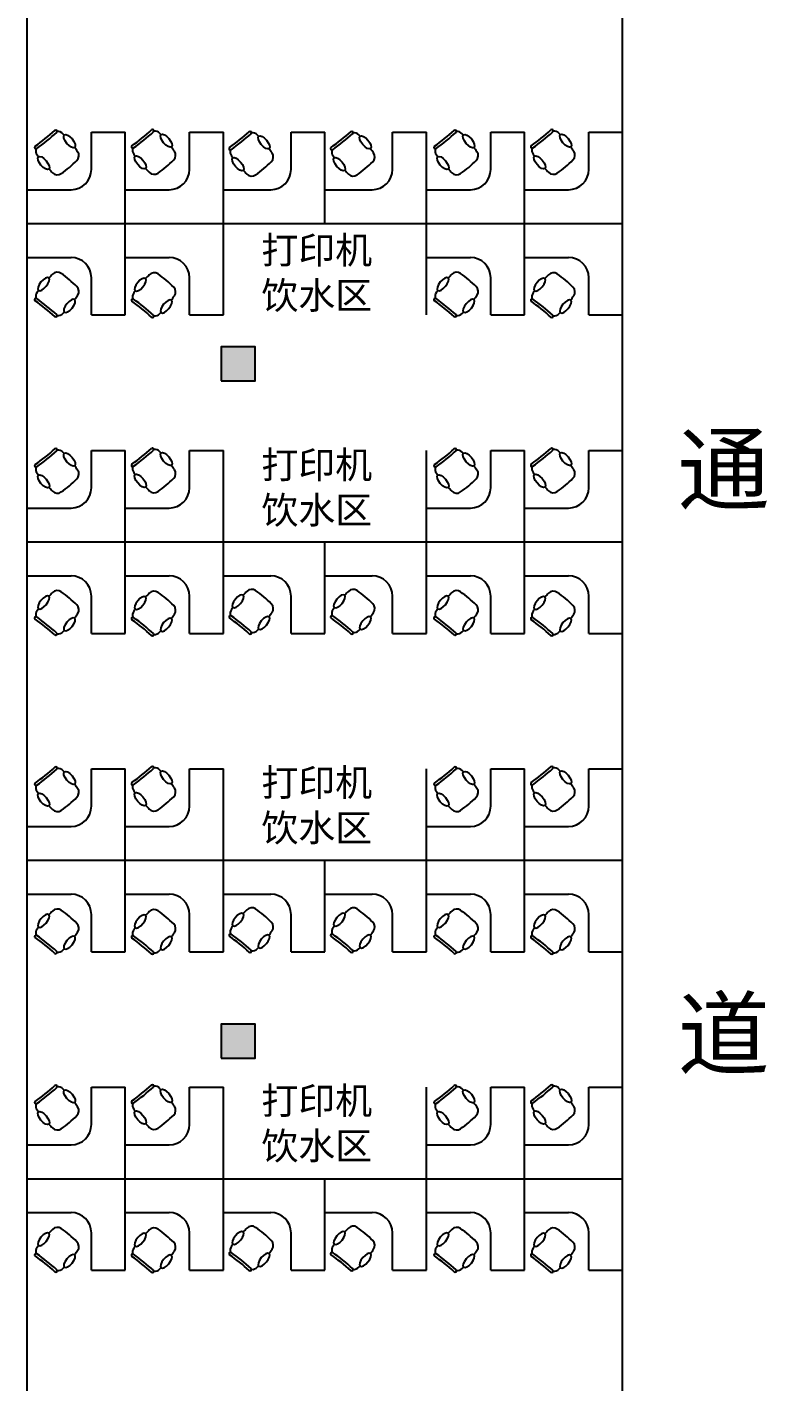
# Model space of a CAD drawing. Header units: millimetres. Extents: x 958 to 636282, y 2095 to 161571.
# Drawn here: x 110568 to 121499, y 32315 to 52315 of the extents above; entities that cross this region are included whole.
import ezdxf

# ---------------------------------------------------------------- set-up
doc = ezdxf.new("R2010")
doc.units = ezdxf.units.MM
for name, color, linetype in [('COLUMN', 9, 'Continuous'), ('PUB_HATCH', 8, 'Continuous'), ('W', 7, 'Continuous')]:
    doc.layers.add(name, color=color, linetype=linetype)
doc.styles.get("Standard").update_dxf_attribs({"font": 'arial.ttf'})

# ---------------------------------------------------------------- blocks, each defined once
blk = doc.blocks.new('_fzh')
blk.add_lwpolyline([(-0.5, -0.5), (0.5, -0.5), (0.5, 0.5), (-0.5, 0.5)], close=True)
at = {"layer": 'PUB_HATCH'}
blk.add_solid([(-0.5, -0.5), (0.5, -0.5), (-0.5, 0.5), (0.5, 0.5)], dxfattribs=at)

msp = doc.modelspace()

# ---------------------------------------------------------------- linework, layer by layer
for p, q in [((110567.733, 10465.286), (110567.733, 64865.286)), ((119367.733, 10465.286), (119367.733, 64865.286))]:
    msp.add_line(p, q)
at = {"layer": 'W', "color": 241, "linetype": 'ByBlock', "lineweight": 25, "true_color": 0xf26eae}
for p, q in [((111517.733, 50765.286), (112017.733, 50765.286)), ((111517.733, 50215.286), (111517.733, 50765.286)), ((112017.733, 48065.286), (112017.733, 50765.286)), ((112967.733, 50765.286), (113467.733, 50765.286)), ((112967.733, 50215.286), (112967.733, 50765.286)), ((113467.733, 48065.286), (113467.733, 50765.286)), ((114467.733, 50765.286), (114967.733, 50765.286)), ((114467.733, 50215.286), (114467.733, 50765.286)), ((114967.733, 49415.286), (114967.733, 50765.286)), ((115967.733, 50765.286), (116467.733, 50765.286)), ((115967.733, 50215.286), (115967.733, 50765.286)), ((116467.733, 48065.286), (116467.733, 50765.286)), ((117417.733, 50765.286), (117917.733, 50765.286)), ((117417.733, 50215.286), (117417.733, 50765.286)), ((117917.733, 48065.286), (117917.733, 50765.286)), ((118867.733, 50765.286), (119367.733, 50765.286)), ((118867.733, 50215.286), (118867.733, 50765.286)), ((119367.733, 48065.286), (119367.733, 50765.286)), ((110567.733, 49915.286), (111217.733, 49915.286)), ((112017.733, 49915.286), (112667.733, 49915.286)), ((113467.733, 49915.286), (114167.733, 49915.286)), ((114967.733, 49915.286), (115667.733, 49915.286)), ((116467.733, 49915.286), (117117.733, 49915.286)), ((117917.733, 49915.286), (118567.733, 49915.286)), ((110567.733, 49415.286), (113467.733, 49415.286)), ((113467.733, 49415.286), (119367.733, 49415.286)), ((110567.733, 48915.286), (111217.733, 48915.286)), ((112017.733, 48915.286), (112667.733, 48915.286)), ((116467.733, 48915.286), (117117.733, 48915.286)), ((117917.733, 48915.286), (118567.733, 48915.286)), ((111517.733, 48065.286), (111517.733, 48615.286)), ((112967.733, 48065.286), (112967.733, 48615.286)), ((117417.733, 48065.286), (117417.733, 48615.286)), ((118867.733, 48065.286), (118867.733, 48615.286)), ((111517.733, 48065.286), (112017.733, 48065.286)), ((112967.733, 48065.286), (113467.733, 48065.286)), ((117417.733, 48065.286), (117917.733, 48065.286)), ((118867.733, 48065.286), (119367.733, 48065.286)), ((111517.733, 46065.286), (112017.733, 46065.286)), ((111517.733, 45515.286), (111517.733, 46065.286)), ((112017.733, 43365.286), (112017.733, 46065.286)), ((112967.733, 46065.286), (113467.733, 46065.286)), ((112967.733, 45515.286), (112967.733, 46065.286)), ((113467.733, 43365.286), (113467.733, 46065.286)), ((116467.733, 43365.286), (116467.733, 46065.286)), ((117417.733, 46065.286), (117917.733, 46065.286)), ((117417.733, 45515.286), (117417.733, 46065.286)), ((117917.733, 43365.286), (117917.733, 46065.286)), ((118867.733, 46065.286), (119367.733, 46065.286)), ((118867.733, 45515.286), (118867.733, 46065.286)), ((119367.733, 43365.286), (119367.733, 46065.286)), ((110567.733, 45215.286), (111217.733, 45215.286)), ((110567.733, 44215.286), (110567.733, 45215.286)), ((112017.733, 45215.286), (112667.733, 45215.286)), ((116467.733, 45215.286), (117117.733, 45215.286)), ((117917.733, 45215.286), (118567.733, 45215.286)), ((110567.733, 44715.286), (119367.733, 44715.286)), ((114967.733, 43365.286), (114967.733, 44715.286)), ((110567.733, 44215.286), (111217.733, 44215.286)), ((112017.733, 44215.286), (112667.733, 44215.286)), ((113467.733, 44215.286), (114167.733, 44215.286)), ((114967.733, 44215.286), (115667.733, 44215.286)), ((116467.733, 44215.286), (117117.733, 44215.286)), ((117917.733, 44215.286), (118567.733, 44215.286)), ((111517.733, 43365.286), (111517.733, 43915.286)), ((112967.733, 43365.286), (112967.733, 43915.286)), ((114467.733, 43365.286), (114467.733, 43915.286)), ((115967.733, 43365.286), (115967.733, 43915.286)), ((117417.733, 43365.286), (117417.733, 43915.286)), ((118867.733, 43365.286), (118867.733, 43915.286)), ((111517.733, 43365.286), (112017.733, 43365.286)), ((112967.733, 43365.286), (113467.733, 43365.286)), ((114467.733, 43365.286), (114967.733, 43365.286)), ((115967.733, 43365.286), (116467.733, 43365.286)), ((117417.733, 43365.286), (117917.733, 43365.286)), ((118867.733, 43365.286), (119367.733, 43365.286)), ((111517.733, 41365.286), (112017.733, 41365.286)), ((111517.733, 40815.286), (111517.733, 41365.286)), ((112017.733, 38665.286), (112017.733, 41365.286)), ((112967.733, 41365.286), (113467.733, 41365.286)), ((112967.733, 40815.286), (112967.733, 41365.286)), ((113467.733, 38665.286), (113467.733, 41365.286)), ((116467.733, 38665.286), (116467.733, 41365.286)), ((117417.733, 41365.286), (117917.733, 41365.286)), ((117417.733, 40815.286), (117417.733, 41365.286)), ((117917.733, 38665.286), (117917.733, 41365.286)), ((118867.733, 41365.286), (119367.733, 41365.286)), ((118867.733, 40815.286), (118867.733, 41365.286)), ((119367.733, 38665.286), (119367.733, 41365.286)), ((110567.733, 40515.286), (111217.733, 40515.286)), ((110567.733, 39515.286), (110567.733, 40515.286)), ((112017.733, 40515.286), (112667.733, 40515.286)), ((116467.733, 40515.286), (117117.733, 40515.286)), ((117917.733, 40515.286), (118567.733, 40515.286)), ((110567.733, 40015.286), (119367.733, 40015.286)), ((114967.733, 38665.286), (114967.733, 40015.286)), ((110567.733, 39515.286), (111217.733, 39515.286)), ((112017.733, 39515.286), (112667.733, 39515.286)), ((113467.733, 39515.286), (114167.733, 39515.286)), ((114967.733, 39515.286), (115667.733, 39515.286)), ((116467.733, 39515.286), (117117.733, 39515.286)), ((117917.733, 39515.286), (118567.733, 39515.286)), ((111517.733, 38665.286), (111517.733, 39215.286)), ((112967.733, 38665.286), (112967.733, 39215.286)), ((114467.733, 38665.286), (114467.733, 39215.286)), ((115967.733, 38665.286), (115967.733, 39215.286)), ((117417.733, 38665.286), (117417.733, 39215.286)), ((118867.733, 38665.286), (118867.733, 39215.286)), ((111517.733, 38665.286), (112017.733, 38665.286)), ((112967.733, 38665.286), (113467.733, 38665.286)), ((114467.733, 38665.286), (114967.733, 38665.286)), ((115967.733, 38665.286), (116467.733, 38665.286)), ((117417.733, 38665.286), (117917.733, 38665.286)), ((118867.733, 38665.286), (119367.733, 38665.286)), ((111517.733, 36665.286), (112017.733, 36665.286)), ((111517.733, 36115.286), (111517.733, 36665.286)), ((112017.733, 33965.286), (112017.733, 36665.286)), ((112967.733, 36665.286), (113467.733, 36665.286)), ((112967.733, 36115.286), (112967.733, 36665.286)), ((113467.733, 33965.286), (113467.733, 36665.286)), ((116467.733, 33965.286), (116467.733, 36665.286)), ((117417.733, 36665.286), (117917.733, 36665.286)), ((117417.733, 36115.286), (117417.733, 36665.286)), ((117917.733, 33965.286), (117917.733, 36665.286)), ((118867.733, 36665.286), (119367.733, 36665.286)), ((118867.733, 36115.286), (118867.733, 36665.286)), ((119367.733, 33965.286), (119367.733, 36665.286)), ((110567.733, 35815.286), (111217.733, 35815.286)), ((110567.733, 34815.286), (110567.733, 35815.286)), ((112017.733, 35815.286), (112667.733, 35815.286)), ((116467.733, 35815.286), (117117.733, 35815.286)), ((117917.733, 35815.286), (118567.733, 35815.286)), ((110567.733, 35315.286), (119367.733, 35315.286)), ((114967.733, 33965.286), (114967.733, 35315.286)), ((110567.733, 34815.286), (111217.733, 34815.286)), ((112017.733, 34815.286), (112667.733, 34815.286)), ((113467.733, 34815.286), (114167.733, 34815.286)), ((114967.733, 34815.286), (115667.733, 34815.286)), ((116467.733, 34815.286), (117117.733, 34815.286)), ((117917.733, 34815.286), (118567.733, 34815.286)), ((111517.733, 33965.286), (111517.733, 34515.286)), ((112967.733, 33965.286), (112967.733, 34515.286)), ((114467.733, 33965.286), (114467.733, 34515.286)), ((115967.733, 33965.286), (115967.733, 34515.286)), ((117417.733, 33965.286), (117417.733, 34515.286)), ((118867.733, 33965.286), (118867.733, 34515.286)), ((111517.733, 33965.286), (112017.733, 33965.286)), ((112967.733, 33965.286), (113467.733, 33965.286)), ((114467.733, 33965.286), (114967.733, 33965.286)), ((115967.733, 33965.286), (116467.733, 33965.286)), ((117417.733, 33965.286), (117917.733, 33965.286)), ((118867.733, 33965.286), (119367.733, 33965.286))]:
    msp.add_line(p, q, dxfattribs=at)
at = {"layer": 'W', "color": 3, "linetype": 'ByBlock', "lineweight": 25}
for centre, radius, start, end in [((111048.185, 50717.287), 100, 134.2455695, 134.2455695), ((112477.568, 50725.025), 100, 134.2455695, 134.2455695), ((112421.749, 50782.333), 20, 314.2455695, 134.2455695), ((116948.185, 50717.287), 100, 134.2455695, 134.2455695), ((118377.568, 50725.025), 100, 134.2455695, 134.2455695), ((118321.749, 50782.333), 20, 314.2455695, 134.2455695), ((108694.393, 53340.503), 3424.515, 305.5954449, 311.8329489), ((108697.353, 53336.302), 3459.376, 305.5979133, 311.8707109), ((110992.366, 50774.595), 20, 314.2455695, 134.2455695), ((111024.149, 50672.657), 100, 43.2109613, 96.8693529), ((109186.871, 48946.676), 2620.833, 42.6203699, 43.2109613), ((110123.776, 53348.241), 3424.515, 305.5954449, 311.8329489), ((110126.736, 53344.04), 3459.376, 305.5979133, 311.8707109), ((112453.532, 50680.395), 100, 43.2109613, 96.8693529), ((110616.254, 48954.414), 2620.833, 42.6203699, 43.2109613), ((111566.396, 53322.101), 3424.515, 305.5954449, 311.8329489), ((111569.356, 53317.9), 3459.376, 305.5979133, 311.8707109), ((113920.188, 50698.885), 100, 134.2455695, 134.2455695), ((113864.369, 50756.193), 20, 314.2455695, 134.2455695), ((113896.152, 50654.255), 100, 43.2109613, 96.8693529), ((112058.874, 48928.274), 2620.833, 42.6203699, 43.2109613), ((113066.396, 53322.101), 3424.515, 305.5954449, 311.8329489), ((113069.356, 53317.9), 3459.376, 305.5979133, 311.8707109), ((115420.188, 50698.885), 100, 134.2455695, 134.2455695), ((115364.369, 50756.193), 20, 314.2455695, 134.2455695), ((115396.152, 50654.255), 100, 43.2109613, 96.8693529), ((113558.874, 48928.274), 2620.833, 42.6203699, 43.2109613), ((114594.393, 53340.503), 3424.515, 305.5954449, 311.8329489), ((114597.353, 53336.302), 3459.376, 305.5979133, 311.8707109), ((116892.366, 50774.595), 20, 314.2455695, 134.2455695), ((116924.149, 50672.657), 100, 43.2109613, 96.8693529), ((115086.871, 48946.676), 2620.833, 42.6203699, 43.2109613), ((116023.776, 53348.241), 3424.515, 305.5954449, 311.8329489), ((116026.736, 53344.04), 3459.376, 305.5979133, 311.8707109), ((118353.532, 50680.395), 100, 43.2109613, 96.8693529), ((116516.254, 48954.414), 2620.833, 42.6203699, 43.2109613), ((110699.347, 50539.638), 20, 125.7544305, 305.7544305), ((110796.279, 50490.434), 100, 162.9938795, 216.6323842), ((112819.198, 51994.561), 2620.833, 216.6323842, 217.3796301), ((109186.871, 48946.676), 2620.833, 35.6967655, 37.3796301), ((111234.081, 50417.571), 100, 314.6880866, 35.6967655), ((112128.73, 50547.376), 20, 125.7544305, 305.7544305), ((112225.662, 50498.172), 100, 162.9938795, 216.6323842), ((114248.581, 52002.299), 2620.833, 216.6323842, 217.3796301), ((110616.254, 48954.414), 2620.833, 35.6967655, 37.3796301), ((112663.464, 50425.309), 100, 314.6880866, 35.6967655), ((113571.35, 50521.236), 20, 125.7544305, 305.7544305), ((113668.282, 50472.032), 100, 162.9938795, 216.6323842), ((115691.201, 51976.159), 2620.833, 216.6323842, 217.3796301), ((112058.874, 48928.274), 2620.833, 35.6967655, 37.3796301), ((114106.084, 50399.169), 100, 314.6880866, 35.6967655), ((115071.35, 50521.236), 20, 125.7544305, 305.7544305), ((115168.282, 50472.032), 100, 162.9938795, 216.6323842), ((117191.201, 51976.159), 2620.833, 216.6323842, 217.3796301), ((113558.874, 48928.274), 2620.833, 35.6967655, 37.3796301), ((115606.084, 50399.169), 100, 314.6880866, 35.6967655), ((116599.347, 50539.638), 20, 125.7544305, 305.7544305), ((116696.279, 50490.434), 100, 162.9938795, 216.6323842), ((118719.198, 51994.561), 2620.833, 216.6323842, 217.3796301), ((115086.871, 48946.676), 2620.833, 35.6967655, 37.3796301), ((117134.081, 50417.571), 100, 314.6880866, 35.6967655), ((118028.73, 50547.376), 20, 125.7544305, 305.7544305), ((118125.662, 50498.172), 100, 162.9938795, 216.6323842), ((120148.581, 52002.299), 2620.833, 216.6323842, 217.3796301), ((116516.254, 48954.414), 2620.833, 35.6967655, 37.3796301), ((118563.464, 50425.309), 100, 314.6880866, 35.6967655), ((112819.198, 51994.561), 2620.833, 222.6203699, 224.3032345), ((110004.571, 51660.541), 1848.333, 305.3119134, 314.6880866), ((114248.581, 52002.299), 2620.833, 222.6203699, 224.3032345), ((111433.954, 51668.279), 1848.333, 305.3119134, 314.6880866), ((115691.201, 51976.159), 2620.833, 222.6203699, 224.3032345), ((112876.574, 51642.139), 1848.333, 305.3119134, 314.6880866), ((117191.201, 51976.159), 2620.833, 222.6203699, 224.3032345), ((114376.574, 51642.139), 1848.333, 305.3119134, 314.6880866), ((118719.198, 51994.561), 2620.833, 222.6203699, 224.3032345), ((115904.571, 51660.541), 1848.333, 305.3119134, 314.6880866), ((120148.581, 52002.299), 2620.833, 222.6203699, 224.3032345), ((117333.954, 51668.279), 1848.333, 305.3119134, 314.6880866), ((111015.156, 50233.87), 100, 224.3032345, 305.3119134), ((112444.539, 50241.608), 100, 224.3032345, 305.3119134), ((113887.159, 50215.468), 100, 224.3032345, 305.3119134), ((115387.159, 50215.468), 100, 224.3032345, 305.3119134), ((116915.156, 50233.87), 100, 224.3032345, 305.3119134), ((118344.539, 50241.608), 100, 224.3032345, 305.3119134), ((112819.198, 46836.011), 2620.833, 135.6967655, 137.3796301), ((111015.156, 48596.701), 100, 54.6880866, 135.6967655), ((110004.571, 47170.03), 1848.333, 45.3119134, 54.6880866), ((114248.581, 46828.272), 2620.833, 135.6967655, 137.3796301), ((112444.539, 48588.963), 100, 54.6880866, 135.6967655), ((111433.954, 47162.292), 1848.333, 45.3119134, 54.6880866), ((118719.198, 46836.011), 2620.833, 135.6967655, 137.3796301), ((116915.156, 48596.701), 100, 54.6880866, 135.6967655), ((115904.571, 47170.03), 1848.333, 45.3119134, 54.6880866), ((120148.581, 46828.272), 2620.833, 135.6967655, 137.3796301), ((118344.539, 48588.963), 100, 54.6880866, 135.6967655), ((117333.954, 47162.292), 1848.333, 45.3119134, 54.6880866), ((112819.198, 46836.011), 2620.833, 142.6203699, 143.3676158), ((111234.081, 48413.001), 100, 324.3032345, 45.3119134), ((114248.581, 46828.272), 2620.833, 142.6203699, 143.3676158), ((112663.464, 48405.262), 100, 324.3032345, 45.3119134), ((118719.198, 46836.011), 2620.833, 142.6203699, 143.3676158), ((117134.081, 48413.001), 100, 324.3032345, 45.3119134), ((120148.581, 46828.272), 2620.833, 142.6203699, 143.3676158), ((118563.464, 48405.262), 100, 324.3032345, 45.3119134), ((110699.347, 48290.933), 20, 54.2455695, 234.2455695), ((108694.393, 45490.068), 3424.515, 48.1670511, 54.4045551), ((110796.279, 48340.138), 100, 143.3676158, 197.0061205), ((108697.353, 45494.269), 3459.376, 48.1292891, 54.4020867), ((111048.185, 48113.284), 100, 225.7544305, 225.7544305), ((109186.871, 49883.895), 2620.833, 322.6203699, 324.3032345), ((112128.73, 48283.195), 20, 54.2455695, 234.2455695), ((110123.776, 45482.33), 3424.515, 48.1670511, 54.4045551), ((112225.662, 48332.4), 100, 143.3676158, 197.0061205), ((110126.736, 45486.531), 3459.376, 48.1292891, 54.4020867), ((112477.568, 48105.546), 100, 225.7544305, 225.7544305), ((110616.254, 49876.157), 2620.833, 322.6203699, 324.3032345), ((116599.347, 48290.933), 20, 54.2455695, 234.2455695), ((114594.393, 45490.068), 3424.515, 48.1670511, 54.4045551), ((116696.279, 48340.138), 100, 143.3676158, 197.0061205), ((114597.353, 45494.269), 3459.376, 48.1292891, 54.4020867), ((116948.185, 48113.284), 100, 225.7544305, 225.7544305), ((115086.871, 49883.895), 2620.833, 322.6203699, 324.3032345), ((118028.73, 48283.195), 20, 54.2455695, 234.2455695), ((116023.776, 45482.33), 3424.515, 48.1670511, 54.4045551), ((118125.662, 48332.4), 100, 143.3676158, 197.0061205), ((116026.736, 45486.531), 3459.376, 48.1292891, 54.4020867), ((118377.568, 48105.546), 100, 225.7544305, 225.7544305), ((116516.254, 49876.157), 2620.833, 322.6203699, 324.3032345), ((110992.366, 48055.976), 20, 225.7544305, 45.7544305), ((111024.149, 48157.914), 100, 263.1306471, 316.7890387), ((109186.871, 49883.895), 2620.833, 316.7890387, 317.3796301), ((112421.749, 48048.238), 20, 225.7544305, 45.7544305), ((112453.532, 48150.176), 100, 263.1306471, 316.7890387), ((110616.254, 49876.157), 2620.833, 316.7890387, 317.3796301), ((116892.366, 48055.976), 20, 225.7544305, 45.7544305), ((116924.149, 48157.914), 100, 263.1306471, 316.7890387), ((115086.871, 49883.895), 2620.833, 316.7890387, 317.3796301), ((118321.749, 48048.238), 20, 225.7544305, 45.7544305), ((118353.532, 48150.176), 100, 263.1306471, 316.7890387), ((116516.254, 49876.157), 2620.833, 316.7890387, 317.3796301), ((108694.393, 48640.503), 3424.515, 305.5954449, 311.8329489), ((108697.353, 48636.302), 3459.376, 305.5979133, 311.8707109), ((111048.185, 46017.287), 100, 134.2455695, 134.2455695), ((110992.366, 46074.595), 20, 314.2455695, 134.2455695), ((111024.149, 45972.657), 100, 43.2109613, 96.8693529), ((109186.871, 44246.676), 2620.833, 42.6203699, 43.2109613), ((110123.776, 48648.241), 3424.515, 305.5954449, 311.8329489), ((110126.736, 48644.04), 3459.376, 305.5979133, 311.8707109), ((112477.568, 46025.025), 100, 134.2455695, 134.2455695), ((112421.749, 46082.333), 20, 314.2455695, 134.2455695), ((112453.532, 45980.395), 100, 43.2109613, 96.8693529), ((110616.254, 44254.414), 2620.833, 42.6203699, 43.2109613), ((114594.393, 48640.503), 3424.515, 305.5954449, 311.8329489), ((114597.353, 48636.302), 3459.376, 305.5979133, 311.8707109), ((116948.185, 46017.287), 100, 134.2455695, 134.2455695), ((116892.366, 46074.595), 20, 314.2455695, 134.2455695), ((116924.149, 45972.657), 100, 43.2109613, 96.8693529), ((115086.871, 44246.676), 2620.833, 42.6203699, 43.2109613), ((116023.776, 48648.241), 3424.515, 305.5954449, 311.8329489), ((116026.736, 48644.04), 3459.376, 305.5979133, 311.8707109), ((118377.568, 46025.025), 100, 134.2455695, 134.2455695), ((118321.749, 46082.333), 20, 314.2455695, 134.2455695), ((118353.532, 45980.395), 100, 43.2109613, 96.8693529), ((116516.254, 44254.414), 2620.833, 42.6203699, 43.2109613), ((110699.347, 45839.638), 20, 125.7544305, 305.7544305), ((110796.279, 45790.434), 100, 162.9938795, 216.6323842), ((109186.871, 44246.676), 2620.833, 35.6967655, 37.3796301), ((112128.73, 45847.376), 20, 125.7544305, 305.7544305), ((112225.662, 45798.172), 100, 162.9938795, 216.6323842), ((110616.254, 44254.414), 2620.833, 35.6967655, 37.3796301), ((116599.347, 45839.638), 20, 125.7544305, 305.7544305), ((116696.279, 45790.434), 100, 162.9938795, 216.6323842), ((115086.871, 44246.676), 2620.833, 35.6967655, 37.3796301), ((118028.73, 45847.376), 20, 125.7544305, 305.7544305), ((118125.662, 45798.172), 100, 162.9938795, 216.6323842), ((116516.254, 44254.414), 2620.833, 35.6967655, 37.3796301), ((112819.198, 47294.561), 2620.833, 216.6323842, 217.3796301), ((110004.571, 46960.541), 1848.333, 305.3119134, 314.6880866), ((111234.081, 45717.571), 100, 314.6880866, 35.6967655), ((114248.581, 47302.299), 2620.833, 216.6323842, 217.3796301), ((111433.954, 46968.279), 1848.333, 305.3119134, 314.6880866), ((112663.464, 45725.309), 100, 314.6880866, 35.6967655), ((118719.198, 47294.561), 2620.833, 216.6323842, 217.3796301), ((115904.571, 46960.541), 1848.333, 305.3119134, 314.6880866), ((117134.081, 45717.571), 100, 314.6880866, 35.6967655), ((120148.581, 47302.299), 2620.833, 216.6323842, 217.3796301), ((117333.954, 46968.279), 1848.333, 305.3119134, 314.6880866), ((118563.464, 45725.309), 100, 314.6880866, 35.6967655), ((112819.198, 47294.561), 2620.833, 222.6203699, 224.3032345), ((111015.156, 45533.87), 100, 224.3032345, 305.3119134), ((114248.581, 47302.299), 2620.833, 222.6203699, 224.3032345), ((112444.539, 45541.608), 100, 224.3032345, 305.3119134), ((118719.198, 47294.561), 2620.833, 222.6203699, 224.3032345), ((116915.156, 45533.87), 100, 224.3032345, 305.3119134), ((120148.581, 47302.299), 2620.833, 222.6203699, 224.3032345), ((118344.539, 45541.608), 100, 224.3032345, 305.3119134), ((113887.159, 43915.103), 100, 54.6880866, 135.6967655), ((115387.159, 43915.103), 100, 54.6880866, 135.6967655), ((112819.198, 42136.011), 2620.833, 135.6967655, 137.3796301), ((111015.156, 43896.701), 100, 54.6880866, 135.6967655), ((110004.571, 42470.03), 1848.333, 45.3119134, 54.6880866), ((114248.581, 42128.272), 2620.833, 135.6967655, 137.3796301), ((112444.539, 43888.963), 100, 54.6880866, 135.6967655), ((111433.954, 42462.292), 1848.333, 45.3119134, 54.6880866), ((115691.201, 42154.413), 2620.833, 135.6967655, 137.3796301), ((112876.574, 42488.432), 1848.333, 45.3119134, 54.6880866), ((114106.084, 43731.403), 100, 324.3032345, 45.3119134), ((117191.201, 42154.413), 2620.833, 135.6967655, 137.3796301), ((114376.574, 42488.432), 1848.333, 45.3119134, 54.6880866), ((115606.084, 43731.403), 100, 324.3032345, 45.3119134), ((118719.198, 42136.011), 2620.833, 135.6967655, 137.3796301), ((116915.156, 43896.701), 100, 54.6880866, 135.6967655), ((115904.571, 42470.03), 1848.333, 45.3119134, 54.6880866), ((120148.581, 42128.272), 2620.833, 135.6967655, 137.3796301), ((118344.539, 43888.963), 100, 54.6880866, 135.6967655), ((117333.954, 42462.292), 1848.333, 45.3119134, 54.6880866), ((110699.347, 43590.933), 20, 54.2455695, 234.2455695), ((110796.279, 43640.138), 100, 143.3676158, 197.0061205), ((108697.353, 40794.269), 3459.376, 48.1292891, 54.4020867), ((112819.198, 42136.011), 2620.833, 142.6203699, 143.3676158), ((109186.871, 45183.895), 2620.833, 322.6203699, 324.3032345), ((111234.081, 43713.001), 100, 324.3032345, 45.3119134), ((112128.73, 43583.195), 20, 54.2455695, 234.2455695), ((112225.662, 43632.4), 100, 143.3676158, 197.0061205), ((114248.581, 42128.272), 2620.833, 142.6203699, 143.3676158), ((110616.254, 45176.157), 2620.833, 322.6203699, 324.3032345), ((112663.464, 43705.262), 100, 324.3032345, 45.3119134), ((113571.35, 43609.335), 20, 54.2455695, 234.2455695), ((113668.282, 43658.54), 100, 143.3676158, 197.0061205), ((111569.356, 40812.671), 3459.376, 48.1292891, 54.4020867), ((115691.201, 42154.413), 2620.833, 142.6203699, 143.3676158), ((112058.874, 45202.297), 2620.833, 322.6203699, 324.3032345), ((115071.35, 43609.335), 20, 54.2455695, 234.2455695), ((115168.282, 43658.54), 100, 143.3676158, 197.0061205), ((113069.356, 40812.671), 3459.376, 48.1292891, 54.4020867), ((117191.201, 42154.413), 2620.833, 142.6203699, 143.3676158), ((113558.874, 45202.297), 2620.833, 322.6203699, 324.3032345), ((116599.347, 43590.933), 20, 54.2455695, 234.2455695), ((116696.279, 43640.138), 100, 143.3676158, 197.0061205), ((114597.353, 40794.269), 3459.376, 48.1292891, 54.4020867), ((118719.198, 42136.011), 2620.833, 142.6203699, 143.3676158), ((115086.871, 45183.895), 2620.833, 322.6203699, 324.3032345), ((117134.081, 43713.001), 100, 324.3032345, 45.3119134), ((118028.73, 43583.195), 20, 54.2455695, 234.2455695), ((118125.662, 43632.4), 100, 143.3676158, 197.0061205), ((120148.581, 42128.272), 2620.833, 142.6203699, 143.3676158), ((116516.254, 45176.157), 2620.833, 322.6203699, 324.3032345), ((118563.464, 43705.262), 100, 324.3032345, 45.3119134), ((108694.393, 40790.068), 3424.515, 48.1670511, 54.4045551), ((111048.185, 43413.284), 100, 225.7544305, 225.7544305), ((109186.871, 45183.895), 2620.833, 316.7890387, 317.3796301), ((110123.776, 40782.33), 3424.515, 48.1670511, 54.4045551), ((110126.736, 40786.531), 3459.376, 48.1292891, 54.4020867), ((112477.568, 43405.546), 100, 225.7544305, 225.7544305), ((110616.254, 45176.157), 2620.833, 316.7890387, 317.3796301), ((111566.396, 40808.47), 3424.515, 48.1670511, 54.4045551), ((113920.188, 43431.686), 100, 225.7544305, 225.7544305), ((113896.152, 43476.316), 100, 263.1306471, 316.7890387), ((112058.874, 45202.297), 2620.833, 316.7890387, 317.3796301), ((113066.396, 40808.47), 3424.515, 48.1670511, 54.4045551), ((115420.188, 43431.686), 100, 225.7544305, 225.7544305), ((115396.152, 43476.316), 100, 263.1306471, 316.7890387), ((113558.874, 45202.297), 2620.833, 316.7890387, 317.3796301), ((114594.393, 40790.068), 3424.515, 48.1670511, 54.4045551), ((116948.185, 43413.284), 100, 225.7544305, 225.7544305), ((115086.871, 45183.895), 2620.833, 316.7890387, 317.3796301), ((116023.776, 40782.33), 3424.515, 48.1670511, 54.4045551), ((116026.736, 40786.531), 3459.376, 48.1292891, 54.4020867), ((118377.568, 43405.546), 100, 225.7544305, 225.7544305), ((116516.254, 45176.157), 2620.833, 316.7890387, 317.3796301), ((110992.366, 43355.976), 20, 225.7544305, 45.7544305), ((111024.149, 43457.914), 100, 263.1306471, 316.7890387), ((112421.749, 43348.238), 20, 225.7544305, 45.7544305), ((112453.532, 43450.176), 100, 263.1306471, 316.7890387), ((113864.369, 43374.378), 20, 225.7544305, 45.7544305), ((115364.369, 43374.378), 20, 225.7544305, 45.7544305), ((116892.366, 43355.976), 20, 225.7544305, 45.7544305), ((116924.149, 43457.914), 100, 263.1306471, 316.7890387), ((118321.749, 43348.238), 20, 225.7544305, 45.7544305), ((118353.532, 43450.176), 100, 263.1306471, 316.7890387), ((111048.185, 41317.287), 100, 134.2455695, 134.2455695), ((112477.568, 41325.025), 100, 134.2455695, 134.2455695), ((112421.749, 41382.333), 20, 314.2455695, 134.2455695), ((116948.185, 41317.287), 100, 134.2455695, 134.2455695), ((118377.568, 41325.025), 100, 134.2455695, 134.2455695), ((118321.749, 41382.333), 20, 314.2455695, 134.2455695), ((108694.393, 43940.503), 3424.515, 305.5954449, 311.8329489), ((108697.353, 43936.302), 3459.376, 305.5979133, 311.8707109), ((110992.366, 41374.595), 20, 314.2455695, 134.2455695), ((111024.149, 41272.657), 100, 43.2109613, 96.8693529), ((109186.871, 39546.676), 2620.833, 42.6203699, 43.2109613), ((110123.776, 43948.241), 3424.515, 305.5954449, 311.8329489), ((110126.736, 43944.04), 3459.376, 305.5979133, 311.8707109), ((112453.532, 41280.395), 100, 43.2109613, 96.8693529), ((110616.254, 39554.414), 2620.833, 42.6203699, 43.2109613), ((114594.393, 43940.503), 3424.515, 305.5954449, 311.8329489), ((114597.353, 43936.302), 3459.376, 305.5979133, 311.8707109), ((116892.366, 41374.595), 20, 314.2455695, 134.2455695), ((116924.149, 41272.657), 100, 43.2109613, 96.8693529), ((115086.871, 39546.676), 2620.833, 42.6203699, 43.2109613), ((116023.776, 43948.241), 3424.515, 305.5954449, 311.8329489), ((116026.736, 43944.04), 3459.376, 305.5979133, 311.8707109), ((118353.532, 41280.395), 100, 43.2109613, 96.8693529), ((116516.254, 39554.414), 2620.833, 42.6203699, 43.2109613), ((110699.347, 41139.638), 20, 125.7544305, 305.7544305), ((110796.279, 41090.434), 100, 162.9938795, 216.6323842), ((112819.198, 42594.561), 2620.833, 216.6323842, 217.3796301), ((109186.871, 39546.676), 2620.833, 35.6967655, 37.3796301), ((111234.081, 41017.571), 100, 314.6880866, 35.6967655), ((112128.73, 41147.376), 20, 125.7544305, 305.7544305), ((112225.662, 41098.172), 100, 162.9938795, 216.6323842), ((114248.581, 42602.299), 2620.833, 216.6323842, 217.3796301), ((110616.254, 39554.414), 2620.833, 35.6967655, 37.3796301), ((112663.464, 41025.309), 100, 314.6880866, 35.6967655), ((116599.347, 41139.638), 20, 125.7544305, 305.7544305), ((116696.279, 41090.434), 100, 162.9938795, 216.6323842), ((118719.198, 42594.561), 2620.833, 216.6323842, 217.3796301), ((115086.871, 39546.676), 2620.833, 35.6967655, 37.3796301), ((117134.081, 41017.571), 100, 314.6880866, 35.6967655), ((118028.73, 41147.376), 20, 125.7544305, 305.7544305), ((118125.662, 41098.172), 100, 162.9938795, 216.6323842), ((120148.581, 42602.299), 2620.833, 216.6323842, 217.3796301), ((116516.254, 39554.414), 2620.833, 35.6967655, 37.3796301), ((118563.464, 41025.309), 100, 314.6880866, 35.6967655), ((112819.198, 42594.561), 2620.833, 222.6203699, 224.3032345), ((110004.571, 42260.541), 1848.333, 305.3119134, 314.6880866), ((114248.581, 42602.299), 2620.833, 222.6203699, 224.3032345), ((111433.954, 42268.279), 1848.333, 305.3119134, 314.6880866), ((118719.198, 42594.561), 2620.833, 222.6203699, 224.3032345), ((115904.571, 42260.541), 1848.333, 305.3119134, 314.6880866), ((120148.581, 42602.299), 2620.833, 222.6203699, 224.3032345), ((117333.954, 42268.279), 1848.333, 305.3119134, 314.6880866), ((111015.156, 40833.87), 100, 224.3032345, 305.3119134), ((112444.539, 40841.608), 100, 224.3032345, 305.3119134), ((116915.156, 40833.87), 100, 224.3032345, 305.3119134), ((118344.539, 40841.608), 100, 224.3032345, 305.3119134), ((112819.198, 37436.011), 2620.833, 135.6967655, 137.3796301), ((111015.156, 39196.701), 100, 54.6880866, 135.6967655), ((110004.571, 37770.03), 1848.333, 45.3119134, 54.6880866), ((114248.581, 37428.272), 2620.833, 135.6967655, 137.3796301), ((112444.539, 39188.963), 100, 54.6880866, 135.6967655), ((111433.954, 37762.292), 1848.333, 45.3119134, 54.6880866), ((115691.201, 37454.413), 2620.833, 135.6967655, 137.3796301), ((113887.159, 39215.103), 100, 54.6880866, 135.6967655), ((112876.574, 37788.432), 1848.333, 45.3119134, 54.6880866), ((117191.201, 37454.413), 2620.833, 135.6967655, 137.3796301), ((115387.159, 39215.103), 100, 54.6880866, 135.6967655), ((114376.574, 37788.432), 1848.333, 45.3119134, 54.6880866), ((118719.198, 37436.011), 2620.833, 135.6967655, 137.3796301), ((116915.156, 39196.701), 100, 54.6880866, 135.6967655), ((115904.571, 37770.03), 1848.333, 45.3119134, 54.6880866), ((120148.581, 37428.272), 2620.833, 135.6967655, 137.3796301), ((118344.539, 39188.963), 100, 54.6880866, 135.6967655), ((117333.954, 37762.292), 1848.333, 45.3119134, 54.6880866), ((112819.198, 37436.011), 2620.833, 142.6203699, 143.3676158), ((111234.081, 39013.001), 100, 324.3032345, 45.3119134), ((114248.581, 37428.272), 2620.833, 142.6203699, 143.3676158), ((112663.464, 39005.262), 100, 324.3032345, 45.3119134), ((113668.282, 38958.54), 100, 143.3676158, 197.0061205), ((115691.201, 37454.413), 2620.833, 142.6203699, 143.3676158), ((114106.084, 39031.403), 100, 324.3032345, 45.3119134), ((115168.282, 38958.54), 100, 143.3676158, 197.0061205), ((117191.201, 37454.413), 2620.833, 142.6203699, 143.3676158), ((115606.084, 39031.403), 100, 324.3032345, 45.3119134), ((118719.198, 37436.011), 2620.833, 142.6203699, 143.3676158), ((117134.081, 39013.001), 100, 324.3032345, 45.3119134), ((120148.581, 37428.272), 2620.833, 142.6203699, 143.3676158), ((118563.464, 39005.262), 100, 324.3032345, 45.3119134), ((110699.347, 38890.933), 20, 54.2455695, 234.2455695), ((108694.393, 36090.068), 3424.515, 48.1670511, 54.4045551), ((110796.279, 38940.138), 100, 143.3676158, 197.0061205), ((108697.353, 36094.269), 3459.376, 48.1292891, 54.4020867), ((111048.185, 38713.284), 100, 225.7544305, 225.7544305), ((109186.871, 40483.895), 2620.833, 322.6203699, 324.3032345), ((112128.73, 38883.195), 20, 54.2455695, 234.2455695), ((110123.776, 36082.33), 3424.515, 48.1670511, 54.4045551), ((112225.662, 38932.4), 100, 143.3676158, 197.0061205), ((110126.736, 36086.531), 3459.376, 48.1292891, 54.4020867), ((112477.568, 38705.546), 100, 225.7544305, 225.7544305), ((110616.254, 40476.157), 2620.833, 322.6203699, 324.3032345), ((113571.35, 38909.335), 20, 54.2455695, 234.2455695), ((111566.396, 36108.47), 3424.515, 48.1670511, 54.4045551), ((111569.356, 36112.671), 3459.376, 48.1292891, 54.4020867), ((113920.188, 38731.686), 100, 225.7544305, 225.7544305), ((112058.874, 40502.297), 2620.833, 322.6203699, 324.3032345), ((115071.35, 38909.335), 20, 54.2455695, 234.2455695), ((113066.396, 36108.47), 3424.515, 48.1670511, 54.4045551), ((113069.356, 36112.671), 3459.376, 48.1292891, 54.4020867), ((115420.188, 38731.686), 100, 225.7544305, 225.7544305), ((113558.874, 40502.297), 2620.833, 322.6203699, 324.3032345), ((116599.347, 38890.933), 20, 54.2455695, 234.2455695), ((114594.393, 36090.068), 3424.515, 48.1670511, 54.4045551), ((116696.279, 38940.138), 100, 143.3676158, 197.0061205), ((114597.353, 36094.269), 3459.376, 48.1292891, 54.4020867), ((116948.185, 38713.284), 100, 225.7544305, 225.7544305), ((115086.871, 40483.895), 2620.833, 322.6203699, 324.3032345), ((118028.73, 38883.195), 20, 54.2455695, 234.2455695), ((116023.776, 36082.33), 3424.515, 48.1670511, 54.4045551), ((118125.662, 38932.4), 100, 143.3676158, 197.0061205), ((116026.736, 36086.531), 3459.376, 48.1292891, 54.4020867), ((118377.568, 38705.546), 100, 225.7544305, 225.7544305), ((116516.254, 40476.157), 2620.833, 322.6203699, 324.3032345), ((110992.366, 38655.976), 20, 225.7544305, 45.7544305), ((111024.149, 38757.914), 100, 263.1306471, 316.7890387), ((109186.871, 40483.895), 2620.833, 316.7890387, 317.3796301), ((112421.749, 38648.238), 20, 225.7544305, 45.7544305), ((112453.532, 38750.176), 100, 263.1306471, 316.7890387), ((110616.254, 40476.157), 2620.833, 316.7890387, 317.3796301), ((113864.369, 38674.378), 20, 225.7544305, 45.7544305), ((113896.152, 38776.316), 100, 263.1306471, 316.7890387), ((112058.874, 40502.297), 2620.833, 316.7890387, 317.3796301), ((115364.369, 38674.378), 20, 225.7544305, 45.7544305), ((115396.152, 38776.316), 100, 263.1306471, 316.7890387), ((113558.874, 40502.297), 2620.833, 316.7890387, 317.3796301), ((116892.366, 38655.976), 20, 225.7544305, 45.7544305), ((116924.149, 38757.914), 100, 263.1306471, 316.7890387), ((115086.871, 40483.895), 2620.833, 316.7890387, 317.3796301), ((118321.749, 38648.238), 20, 225.7544305, 45.7544305), ((118353.532, 38750.176), 100, 263.1306471, 316.7890387), ((116516.254, 40476.157), 2620.833, 316.7890387, 317.3796301), ((108694.393, 39240.503), 3424.515, 305.5954449, 311.8329489), ((108697.353, 39236.302), 3459.376, 305.5979133, 311.8707109), ((111048.185, 36617.287), 100, 134.2455695, 134.2455695), ((110992.366, 36674.595), 20, 314.2455695, 134.2455695), ((111024.149, 36572.657), 100, 43.2109613, 96.8693529), ((109186.871, 34846.676), 2620.833, 42.6203699, 43.2109613), ((110123.776, 39248.241), 3424.515, 305.5954449, 311.8329489), ((110126.736, 39244.04), 3459.376, 305.5979133, 311.8707109), ((112477.568, 36625.025), 100, 134.2455695, 134.2455695), ((112421.749, 36682.333), 20, 314.2455695, 134.2455695), ((112453.532, 36580.395), 100, 43.2109613, 96.8693529), ((110616.254, 34854.414), 2620.833, 42.6203699, 43.2109613), ((114594.393, 39240.503), 3424.515, 305.5954449, 311.8329489), ((114597.353, 39236.302), 3459.376, 305.5979133, 311.8707109), ((116948.185, 36617.287), 100, 134.2455695, 134.2455695), ((116892.366, 36674.595), 20, 314.2455695, 134.2455695), ((116924.149, 36572.657), 100, 43.2109613, 96.8693529), ((115086.871, 34846.676), 2620.833, 42.6203699, 43.2109613), ((116023.776, 39248.241), 3424.515, 305.5954449, 311.8329489), ((116026.736, 39244.04), 3459.376, 305.5979133, 311.8707109), ((118377.568, 36625.025), 100, 134.2455695, 134.2455695), ((118321.749, 36682.333), 20, 314.2455695, 134.2455695), ((118353.532, 36580.395), 100, 43.2109613, 96.8693529), ((116516.254, 34854.414), 2620.833, 42.6203699, 43.2109613), ((110699.347, 36439.638), 20, 125.7544305, 305.7544305), ((110796.279, 36390.434), 100, 162.9938795, 216.6323842), ((109186.871, 34846.676), 2620.833, 35.6967655, 37.3796301), ((112128.73, 36447.376), 20, 125.7544305, 305.7544305), ((112225.662, 36398.172), 100, 162.9938795, 216.6323842), ((110616.254, 34854.414), 2620.833, 35.6967655, 37.3796301), ((116599.347, 36439.638), 20, 125.7544305, 305.7544305), ((116696.279, 36390.434), 100, 162.9938795, 216.6323842), ((115086.871, 34846.676), 2620.833, 35.6967655, 37.3796301), ((118028.73, 36447.376), 20, 125.7544305, 305.7544305), ((118125.662, 36398.172), 100, 162.9938795, 216.6323842), ((116516.254, 34854.414), 2620.833, 35.6967655, 37.3796301), ((112819.198, 37894.561), 2620.833, 216.6323842, 217.3796301), ((110004.571, 37560.541), 1848.333, 305.3119134, 314.6880866), ((111234.081, 36317.571), 100, 314.6880866, 35.6967655), ((114248.581, 37902.299), 2620.833, 216.6323842, 217.3796301), ((111433.954, 37568.279), 1848.333, 305.3119134, 314.6880866), ((112663.464, 36325.309), 100, 314.6880866, 35.6967655), ((118719.198, 37894.561), 2620.833, 216.6323842, 217.3796301), ((115904.571, 37560.541), 1848.333, 305.3119134, 314.6880866), ((117134.081, 36317.571), 100, 314.6880866, 35.6967655), ((120148.581, 37902.299), 2620.833, 216.6323842, 217.3796301), ((117333.954, 37568.279), 1848.333, 305.3119134, 314.6880866), ((118563.464, 36325.309), 100, 314.6880866, 35.6967655), ((112819.198, 37894.561), 2620.833, 222.6203699, 224.3032345), ((111015.156, 36133.87), 100, 224.3032345, 305.3119134), ((114248.581, 37902.299), 2620.833, 222.6203699, 224.3032345), ((112444.539, 36141.608), 100, 224.3032345, 305.3119134), ((118719.198, 37894.561), 2620.833, 222.6203699, 224.3032345), ((116915.156, 36133.87), 100, 224.3032345, 305.3119134), ((120148.581, 37902.299), 2620.833, 222.6203699, 224.3032345), ((118344.539, 36141.608), 100, 224.3032345, 305.3119134), ((113887.159, 34515.103), 100, 54.6880866, 135.6967655), ((115387.159, 34515.103), 100, 54.6880866, 135.6967655), ((112819.198, 32736.011), 2620.833, 135.6967655, 137.3796301), ((111015.156, 34496.701), 100, 54.6880866, 135.6967655), ((110004.571, 33070.03), 1848.333, 45.3119134, 54.6880866), ((114248.581, 32728.272), 2620.833, 135.6967655, 137.3796301), ((112444.539, 34488.963), 100, 54.6880866, 135.6967655), ((111433.954, 33062.292), 1848.333, 45.3119134, 54.6880866), ((115691.201, 32754.413), 2620.833, 135.6967655, 137.3796301), ((112876.574, 33088.432), 1848.333, 45.3119134, 54.6880866), ((114106.084, 34331.403), 100, 324.3032345, 45.3119134), ((117191.201, 32754.413), 2620.833, 135.6967655, 137.3796301), ((114376.574, 33088.432), 1848.333, 45.3119134, 54.6880866), ((115606.084, 34331.403), 100, 324.3032345, 45.3119134), ((118719.198, 32736.011), 2620.833, 135.6967655, 137.3796301), ((116915.156, 34496.701), 100, 54.6880866, 135.6967655), ((115904.571, 33070.03), 1848.333, 45.3119134, 54.6880866), ((120148.581, 32728.272), 2620.833, 135.6967655, 137.3796301), ((118344.539, 34488.963), 100, 54.6880866, 135.6967655), ((117333.954, 33062.292), 1848.333, 45.3119134, 54.6880866), ((110699.347, 34190.933), 20, 54.2455695, 234.2455695), ((110796.279, 34240.138), 100, 143.3676158, 197.0061205), ((108697.353, 31394.269), 3459.376, 48.1292891, 54.4020867), ((112819.198, 32736.011), 2620.833, 142.6203699, 143.3676158), ((109186.871, 35783.895), 2620.833, 322.6203699, 324.3032345), ((111234.081, 34313.001), 100, 324.3032345, 45.3119134), ((112128.73, 34183.195), 20, 54.2455695, 234.2455695), ((112225.662, 34232.4), 100, 143.3676158, 197.0061205), ((114248.581, 32728.272), 2620.833, 142.6203699, 143.3676158), ((110616.254, 35776.157), 2620.833, 322.6203699, 324.3032345), ((112663.464, 34305.262), 100, 324.3032345, 45.3119134), ((113571.35, 34209.335), 20, 54.2455695, 234.2455695), ((113668.282, 34258.54), 100, 143.3676158, 197.0061205), ((111569.356, 31412.671), 3459.376, 48.1292891, 54.4020867), ((115691.201, 32754.413), 2620.833, 142.6203699, 143.3676158), ((112058.874, 35802.297), 2620.833, 322.6203699, 324.3032345), ((115071.35, 34209.335), 20, 54.2455695, 234.2455695), ((115168.282, 34258.54), 100, 143.3676158, 197.0061205), ((113069.356, 31412.671), 3459.376, 48.1292891, 54.4020867), ((117191.201, 32754.413), 2620.833, 142.6203699, 143.3676158), ((113558.874, 35802.297), 2620.833, 322.6203699, 324.3032345), ((116599.347, 34190.933), 20, 54.2455695, 234.2455695), ((116696.279, 34240.138), 100, 143.3676158, 197.0061205), ((114597.353, 31394.269), 3459.376, 48.1292891, 54.4020867), ((118719.198, 32736.011), 2620.833, 142.6203699, 143.3676158), ((115086.871, 35783.895), 2620.833, 322.6203699, 324.3032345), ((117134.081, 34313.001), 100, 324.3032345, 45.3119134), ((118028.73, 34183.195), 20, 54.2455695, 234.2455695), ((118125.662, 34232.4), 100, 143.3676158, 197.0061205), ((120148.581, 32728.272), 2620.833, 142.6203699, 143.3676158), ((116516.254, 35776.157), 2620.833, 322.6203699, 324.3032345), ((118563.464, 34305.262), 100, 324.3032345, 45.3119134), ((108694.393, 31390.068), 3424.515, 48.1670511, 54.4045551), ((111048.185, 34013.284), 100, 225.7544305, 225.7544305), ((109186.871, 35783.895), 2620.833, 316.7890387, 317.3796301), ((110123.776, 31382.33), 3424.515, 48.1670511, 54.4045551), ((110126.736, 31386.531), 3459.376, 48.1292891, 54.4020867), ((112477.568, 34005.546), 100, 225.7544305, 225.7544305), ((110616.254, 35776.157), 2620.833, 316.7890387, 317.3796301), ((111566.396, 31408.47), 3424.515, 48.1670511, 54.4045551), ((113920.188, 34031.686), 100, 225.7544305, 225.7544305), ((113896.152, 34076.316), 100, 263.1306471, 316.7890387), ((112058.874, 35802.297), 2620.833, 316.7890387, 317.3796301), ((113066.396, 31408.47), 3424.515, 48.1670511, 54.4045551), ((115420.188, 34031.686), 100, 225.7544305, 225.7544305), ((115396.152, 34076.316), 100, 263.1306471, 316.7890387), ((113558.874, 35802.297), 2620.833, 316.7890387, 317.3796301), ((114594.393, 31390.068), 3424.515, 48.1670511, 54.4045551), ((116948.185, 34013.284), 100, 225.7544305, 225.7544305), ((115086.871, 35783.895), 2620.833, 316.7890387, 317.3796301), ((116023.776, 31382.33), 3424.515, 48.1670511, 54.4045551), ((116026.736, 31386.531), 3459.376, 48.1292891, 54.4020867), ((118377.568, 34005.546), 100, 225.7544305, 225.7544305), ((116516.254, 35776.157), 2620.833, 316.7890387, 317.3796301), ((110992.366, 33955.976), 20, 225.7544305, 45.7544305), ((111024.149, 34057.914), 100, 263.1306471, 316.7890387), ((112421.749, 33948.238), 20, 225.7544305, 45.7544305), ((112453.532, 34050.176), 100, 263.1306471, 316.7890387), ((113864.369, 33974.378), 20, 225.7544305, 45.7544305), ((115364.369, 33974.378), 20, 225.7544305, 45.7544305), ((116892.366, 33955.976), 20, 225.7544305, 45.7544305), ((116924.149, 34057.914), 100, 263.1306471, 316.7890387), ((118321.749, 33948.238), 20, 225.7544305, 45.7544305), ((118353.532, 34050.176), 100, 263.1306471, 316.7890387)]:
    msp.add_arc(centre, radius, start, end, dxfattribs=at)
at = {"layer": 'W', "color": 241, "linetype": 'ByBlock', "lineweight": 25, "true_color": 0xf26eae}
for centre, start, end in [((111217.733, 50215.286), 270, 0), ((112667.733, 50215.286), 270, 0), ((114167.733, 50215.286), 270, 0), ((115667.733, 50215.286), 270, 0), ((117117.733, 50215.286), 270, 0), ((118567.733, 50215.286), 270, 0), ((111217.733, 48615.286), 0, 90), ((112667.733, 48615.286), 0, 90), ((117117.733, 48615.286), 0, 90), ((118567.733, 48615.286), 0, 90), ((111217.733, 45515.286), 270, 0), ((112667.733, 45515.286), 270, 0), ((117117.733, 45515.286), 270, 0), ((118567.733, 45515.286), 270, 0), ((111217.733, 43915.286), 0, 90), ((112667.733, 43915.286), 0, 90), ((114167.733, 43915.286), 0, 90), ((115667.733, 43915.286), 0, 90), ((117117.733, 43915.286), 0, 90), ((118567.733, 43915.286), 0, 90), ((111217.733, 40815.286), 270, 0), ((112667.733, 40815.286), 270, 0), ((117117.733, 40815.286), 270, 0), ((118567.733, 40815.286), 270, 0), ((111217.733, 39215.286), 0, 90), ((112667.733, 39215.286), 0, 90), ((114167.733, 39215.286), 0, 90), ((115667.733, 39215.286), 0, 90), ((117117.733, 39215.286), 0, 90), ((118567.733, 39215.286), 0, 90), ((111217.733, 36115.286), 270, 0), ((112667.733, 36115.286), 270, 0), ((117117.733, 36115.286), 270, 0), ((118567.733, 36115.286), 270, 0), ((111217.733, 34515.286), 0, 90), ((112667.733, 34515.286), 0, 90), ((114167.733, 34515.286), 0, 90), ((115667.733, 34515.286), 0, 90), ((117117.733, 34515.286), 0, 90), ((118567.733, 34515.286), 0, 90)]:
    msp.add_arc(centre, 300, start, end, dxfattribs=at)
at = {"layer": 'W', "color": 3, "linetype": 'ByBlock', "lineweight": 25}
for centre in [(111194.546, 50631.315), (112623.929, 50639.053), (114066.549, 50612.913), (115566.549, 50612.913), (117094.546, 50631.315), (118523.929, 50639.053), (110811.524, 50309.922), (112240.906, 50317.66), (113683.527, 50291.52), (115183.527, 50291.52), (116711.524, 50309.922), (118140.906, 50317.66), (111194.546, 45931.315), (112623.929, 45939.053), (117094.546, 45931.315), (118523.929, 45939.053), (110811.524, 45609.922), (112240.906, 45617.66), (116711.524, 45609.922), (118140.906, 45617.66), (111194.546, 41231.315), (112623.929, 41239.053), (117094.546, 41231.315), (118523.929, 41239.053), (110811.524, 40909.922), (112240.906, 40917.66), (116711.524, 40909.922), (118140.906, 40917.66), (111194.546, 36531.315), (112623.929, 36539.053), (117094.546, 36531.315), (118523.929, 36539.053), (110811.524, 36209.922), (112240.906, 36217.66), (116711.524, 36209.922), (118140.906, 36217.66)]:
    msp.add_ellipse(centre, major_axis=(-77.135, 91.925), ratio=0.416666667, dxfattribs=at)
at = {"layer": 'W', "color": 3, "linetype": 'ByBlock', "lineweight": 25, "extrusion": (0, 0, -1)}
for centre in [(110811.524, 48520.65), (112240.906, 48512.912), (116711.524, 48520.65), (118140.906, 48512.912), (111194.546, 48199.256), (112623.929, 48191.518), (117094.546, 48199.256), (118523.929, 48191.518), (110811.524, 43820.65), (112240.906, 43812.912), (113683.527, 43839.052), (115183.527, 43839.052), (116711.524, 43820.65), (118140.906, 43812.912), (111194.546, 43499.256), (112623.929, 43491.518), (114066.549, 43517.658), (115566.549, 43517.658), (117094.546, 43499.256), (118523.929, 43491.518), (110811.524, 39120.65), (112240.906, 39112.912), (113683.527, 39139.052), (115183.527, 39139.052), (116711.524, 39120.65), (118140.906, 39112.912), (111194.546, 38799.256), (112623.929, 38791.518), (114066.549, 38817.658), (115566.549, 38817.658), (117094.546, 38799.256), (118523.929, 38791.518), (110811.524, 34420.65), (112240.906, 34412.912), (113683.527, 34439.052), (115183.527, 34439.052), (116711.524, 34420.65), (118140.906, 34412.912), (111194.546, 34099.256), (112623.929, 34091.518), (114066.549, 34117.658), (115566.549, 34117.658), (117094.546, 34099.256), (118523.929, 34091.518)]:
    msp.add_ellipse(centre, major_axis=(-77.135, -91.925), ratio=0.416666667, dxfattribs=at)

# ---------------------------------------------------------------- block references
at = {"layer": 'COLUMN', "xscale": 500, "yscale": 500, "zscale": 500}
for p in [(113687.733, 47345.286), (113687.733, 37345.286)]:
    msp.add_blockref('_fzh', p, dxfattribs=at)

# ---------------------------------------------------------------- texts
at = {"attachment_point": 1}
for s, width, insert, char_height in [('打印机饮水区', 1788.54117, (114029.66, 49221.706), 400), ('通\\P\\P\\P\\P\\P道', 2007.62171, (120177.73, 46287.869), 1000), ('打印机饮水区', 1788.54117, (114029.66, 46051.9), 400), ('打印机饮水区', 1788.54117, (114029.66, 41362.01), 400), ('打印机饮水区', 1788.54117, (114029.66, 36666.459), 400)]:
    msp.add_mtext_dynamic_manual_height_columns(s, width=width, gutter_width=12.5, heights=[0], dxfattribs=dict(at, insert=insert, char_height=char_height))

doc.saveas('drawing.dxf')
